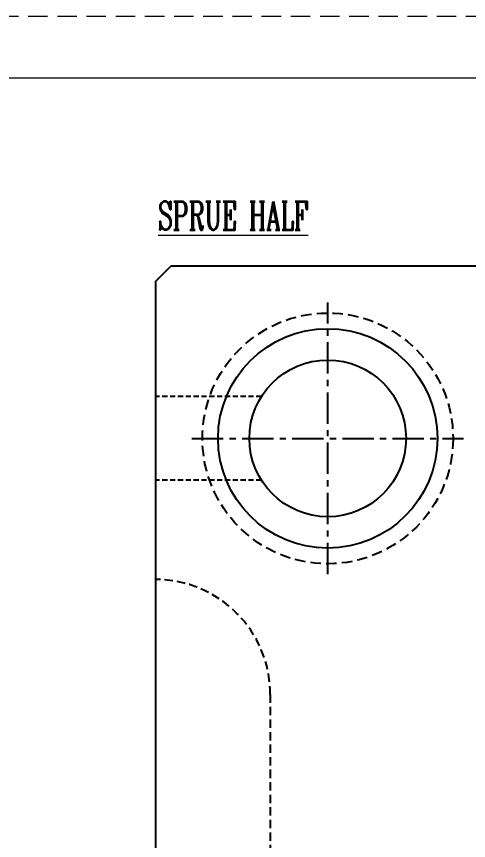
# Model space of a CAD drawing. Header units: millimetres. Extents: x 28656 to 29764, y -21384 to -20601.
# Drawn here: x 29383.5 to 29470.1, y -20758.2 to -20600.5 of the extents above; entities that cross this region are included whole.
import ezdxf

# ---------------------------------------------------------------- set-up
doc = ezdxf.new("R2010")
doc.units = ezdxf.units.MM
doc.header["$LTSCALE"] = 8
for name, pattern in [('CENTER', [2, 1.25, -0.25, 0.25, -0.25]), ('DASHED', [0.75, 0.5, -0.25]), ('HIDDEN', [0.375, 0.25, -0.125])]:
    doc.linetypes.add(name, pattern=pattern)
doc.layers.add('cen', color=1, linetype='CENTER')
doc.layers.add('hidden', color=4, linetype='HIDDEN')
doc.layers.add('dim', color=3, linetype='Continuous', lineweight=15)
doc.layers.add('MBOM-ASSIS-LAYER', color=71, linetype='Continuous', lineweight=9)
doc.styles.add('ROMANC', font='RomanC.ttf', dxfattribs={"width": 0.8, "height": 7})

# ---------------------------------------------------------------- blocks, each defined once
blk = doc.blocks.new('20100617.142056')
at = {"layer": 'MBOM-ASSIS-LAYER', "linetype": 'DASHED'}
blk.add_line((0, 841), (-1189, 841), dxfattribs=at)
at = {"layer": 'MBOM-ASSIS-LAYER'}
blk.add_line((-12.7, 828.3), (-1176.3, 828.3), dxfattribs=at)

msp = doc.modelspace()

# ---------------------------------------------------------------- linework, layer by layer
for p, q in [((29410.117, -20651.266), (29413.117, -20648.266)), ((29413.117, -20648.266), (29707.117, -20648.266)), ((29410.117, -20651.266), (29410.117, -20995.266))]:
    msp.add_line(p, q)
at = {"color": 8, "linetype": 'HIDDEN', "ltscale": 0.5}
for p, q in [((29430.429, -20673.266), (29410.117, -20673.266)), ((29430.429, -20689.266), (29410.117, -20689.266))]:
    msp.add_line(p, q, dxfattribs=at)
at = {"color": 8, "linetype": 'HIDDEN', "ltscale": 0.8}
msp.add_line((29432.117, -20730.266), (29432.117, -20916.266), dxfattribs=at)
for radius in [21, 15]:
    msp.add_circle((29443.117, -20681.266), radius)
msp.add_arc((29410.117, -20730.266), 22, 0, 90, dxfattribs=at)
at = {"layer": 'cen', "ltscale": 0.6}
for p, q in [((29443.117, -20707.266), (29443.117, -20655.266)), ((29417.117, -20681.266), (29469.117, -20681.266))]:
    msp.add_line(p, q, dxfattribs=at)
at = {"layer": 'hidden'}
msp.add_circle((29443.117, -20681.266), 24, dxfattribs=at)

# ---------------------------------------------------------------- block references
at = {"layer": 'MBOM-ASSIS-LAYER', "xscale": 0.931642561074642, "yscale": 0.931642561074642, "zscale": 0.931642561074642}
msp.add_blockref('20100617.142056', (29763.991, -21384.023), dxfattribs=at)

# ---------------------------------------------------------------- texts
at = {"layer": 'dim', "style": 'ROMANC', "width": 0.6}
msp.add_text('%%uSPRUE HALF', height=5.4, dxfattribs=at).set_placement((29410.621, -20641.315))

doc.saveas('drawing.dxf')
